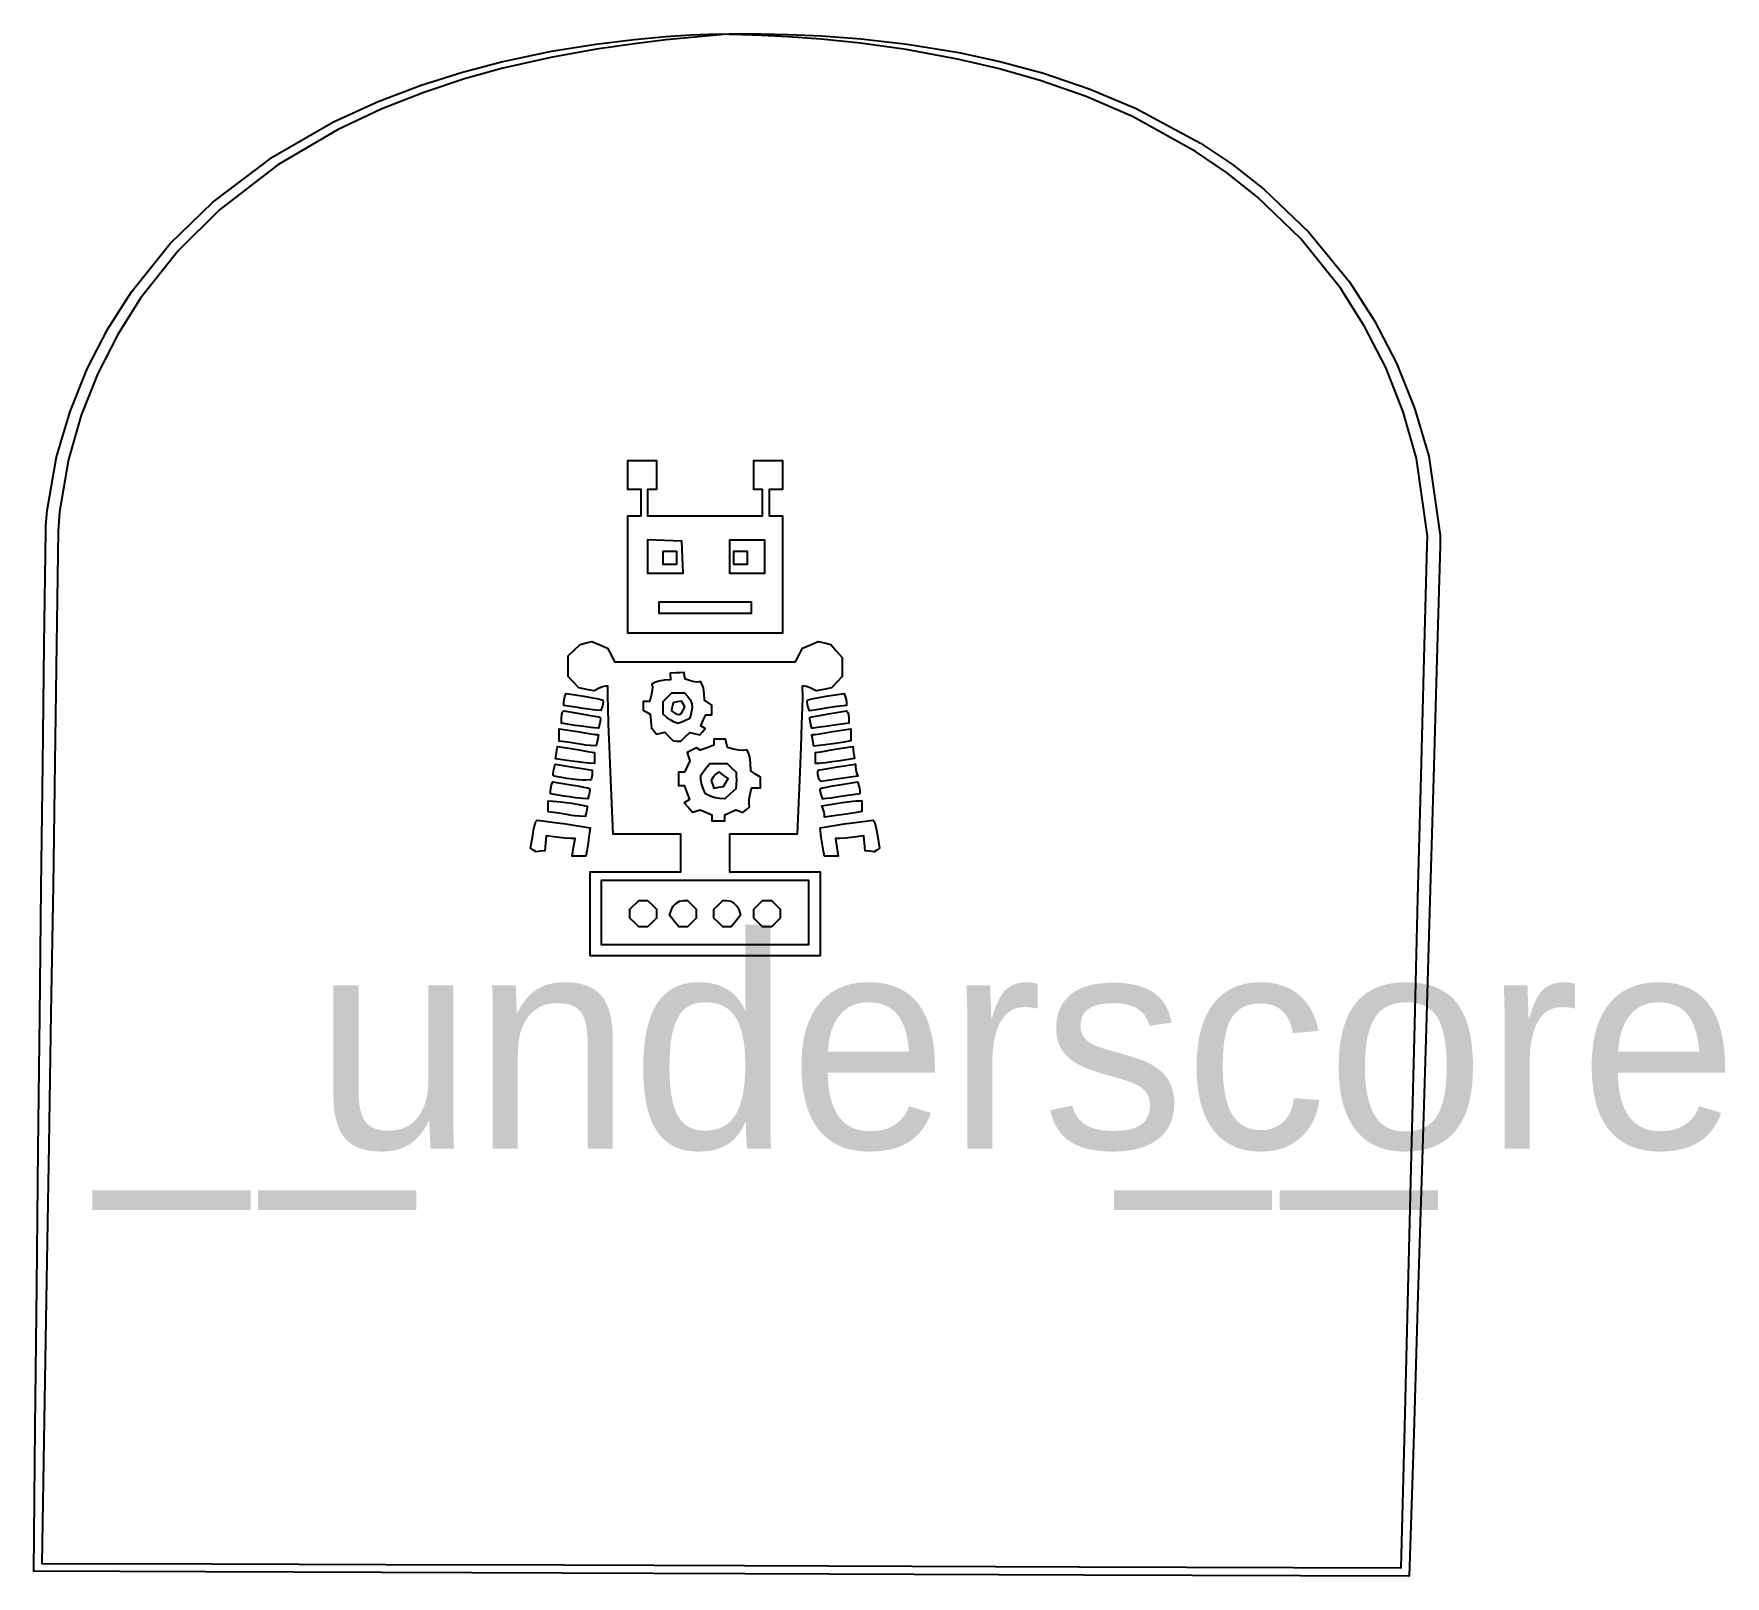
# Model space of a CAD drawing. Extents: x 0 to 11.3, y 0 to 10.3.
import ezdxf

# ---------------------------------------------------------------- set-up
doc = ezdxf.new("R2010")
doc.units = 0
doc.layers.get('0').update_dxf_attribs({"linetype": 'CONTINUOUS'})

msp = doc.modelspace()

# ---------------------------------------------------------------- linework, layer by layer
at = {"color": 0}
for points in [[(4.63004, 10.3451), (4.60525, 10.3409), (4.53153, 10.3339), (4.41004, 10.3231), (4.24246, 10.3065), (4.03028, 10.2818), (3.77544, 10.2451), (3.48019, 10.192), (3.14751, 10.1164), (2.88954, 10.0449), (2.61664, 9.95503), (2.33137, 9.84299), (2.03733, 9.70443), (1.63747, 9.46924), (1.24501, 9.16753), (0.968045, 8.89285), (0.715821, 8.57417), (0.562771, 8.33132), (0.42909, 8.06896), (0.317708, 7.78863), (0.232096, 7.49208), (0.172364, 7.14171), (0.165093, 7.04514), (0.164117, 7.01085), (0.153157, 6.25185), (0.141385, 5.45899), (0.128689, 4.634), (0.11518, 3.7786), (0.100911, 2.89438), (0.085883, 1.98307), (0.07015, 1.04633), (0.053765, 0.085829), (1.19482, 0.082411), (2.36274, 0.07883), (3.55496, 0.074978), (4.76899, 0.070964), (7.01335, 0.063205), (9.17464, 0.055284), (9.19764, 1.00157), (9.22038, 1.92572), (9.24278, 2.82607), (9.26481, 3.70117), (9.28651, 4.54937), (9.30778, 5.36914), (9.32861, 6.15896), (9.34901, 6.91715), (9.34939, 6.97706), (9.27692, 7.49832), (9.18718, 7.8119), (9.07004, 8.10829), (8.9286, 8.38525), (8.76606, 8.64106), (8.50006, 8.97151), (8.20703, 9.25424), (8.00217, 9.4165), (7.79275, 9.55925), (7.37011, 9.79226), (7.05914, 9.92643), (6.75765, 10.0322), (6.4694, 10.1148), (6.19726, 10.1781), (5.85308, 10.2431), (5.54704, 10.2856), (5.28174, 10.3123), (5.05925, 10.328), (4.88135, 10.3366), (4.74968, 10.3409), (4.66542, 10.3433), (4.63004, 10.3448), (4.63004, 10.3454), (4.66542, 10.3469), (4.74978, 10.3479), (4.88183, 10.3474), (5.06033, 10.3434), (5.28386, 10.3334), (5.55072, 10.3134), (5.85906, 10.2787), (6.20632, 10.2229), (6.48144, 10.1628), (6.77339, 10.0829), (7.07926, 9.97922), (7.39567, 9.84651), (7.82699, 9.61382), (8.04129, 9.47038), (8.25151, 9.30669), (8.55285, 9.02029), (8.82721, 8.68435), (8.99539, 8.42279), (9.14214, 8.13926), (9.26411, 7.8355), (9.35812, 7.51361), (9.43451, 6.98301), (9.43489, 6.91596), (9.41319, 6.15272), (9.39019, 5.35732), (9.36594, 4.53136), (9.34056, 3.67649), (9.31396, 2.79432), (9.28635, 1.88644), (9.25776, 0.954482), (9.22831, 0), (7.04215, 0.007161), (4.77067, 0.014974), (3.54194, 0.019477), (2.33539, 0.023926), (1.15381, 0.028483), (0, 0.032986), (0.010037, 1.0019), (0.020074, 1.94672), (0.030111, 2.86572), (0.040148, 3.75717), (0.050184, 4.61931), (0.060167, 5.45042), (0.07015, 6.24886), (0.080132, 7.01275), (0.08138, 7.0485), (0.089518, 7.15028), (0.153103, 7.51096), (0.242731, 7.81461), (0.358669, 8.10118), (0.497342, 8.36888), (0.655599, 8.61632), (0.915799, 8.94015), (1.20057, 9.21821), (1.6026, 9.52186), (2.01069, 9.75672), (2.30985, 9.89393), (2.59944, 10.0039), (2.87592, 10.0913), (3.13683, 10.1598), (3.47271, 10.2308), (3.7704, 10.2788), (4.02692, 10.3103), (4.24035, 10.3295), (4.40881, 10.3405), (4.53082, 10.3456), (4.60493, 10.3468), (4.63004, 10.3451)], [(3.98475, 6.72086), (3.98475, 7.11382), (4.07374, 7.11382), (4.07374, 7.29178), (3.98475, 7.29178), (3.98475, 7.4846), (4.17746, 7.4846), (4.17746, 7.29178), (4.11817, 7.29178), (4.11817, 7.11382), (4.88906, 7.11382), (4.88906, 7.29178), (4.82975, 7.29178), (4.82975, 7.4846), (5.02246, 7.4846), (5.02246, 7.29178), (4.93354, 7.29178), (4.93354, 7.11382), (5.02246, 7.11382), (5.02246, 6.32785), (3.98475, 6.32785), (3.98475, 6.72086)], [(4.35232, 6.83578), (4.34799, 6.94331), (4.11817, 6.95199), (4.11817, 6.72831), (4.35667, 6.72831), (4.35232, 6.83578)], [(4.90386, 6.83951), (4.90386, 6.95074), (4.66667, 6.95074), (4.66667, 6.72831), (4.90386, 6.72831), (4.90386, 6.83951)], [(4.22194, 6.83208), (4.22194, 6.87657), (4.31087, 6.87657), (4.31087, 6.7876), (4.22194, 6.7876), (4.22194, 6.83208)], [(4.69635, 6.83208), (4.69635, 6.87657), (4.78526, 6.87657), (4.78526, 6.7876), (4.69635, 6.7876), (4.69635, 6.83208)], [(4.81494, 6.49843), (4.81494, 6.53549), (4.19228, 6.53549), (4.19228, 6.46132), (4.81494, 6.46132), (4.81494, 6.49843)], [(3.73275, 4.4445), (3.73275, 4.72629), (4.34056, 4.72629), (4.34056, 4.9784), (3.88624, 4.9784), (3.8686, 5.39729), (3.86171, 5.56614), (3.85618, 5.7161), (3.85243, 5.83083), (3.85113, 5.8941), (3.85135, 5.97194), (3.83556, 5.97194), (3.81549, 5.96724), (3.7895, 5.95578), (3.75928, 5.93961), (3.70731, 5.94933), (3.65539, 5.9591), (3.61996, 5.99735), (3.58447, 6.03558), (3.58447, 6.17404), (3.62528, 6.21283), (3.66601, 6.25163), (3.70469, 6.26118), (3.74333, 6.27072), (3.79633, 6.24854), (3.84939, 6.2264), (3.87299, 6.18078), (3.8966, 6.1351), (5.11068, 6.1351), (5.13428, 6.18078), (5.15788, 6.2264), (5.21029, 6.24832), (5.26275, 6.27024), (5.30528, 6.2609), (5.34782, 6.25151), (5.38525, 6.20703), (5.42275, 6.16249), (5.42275, 6.03558), (5.38732, 5.99735), (5.35183, 5.9591), (5.29992, 5.94933), (5.24799, 5.93961), (5.21772, 5.95578), (5.19174, 5.96724), (5.17171, 5.97194), (5.15593, 5.97194), (5.15608, 5.8941), (5.15474, 5.83083), (5.15104, 5.7161), (5.14546, 5.56614), (5.13867, 5.39729), (5.12099, 4.9784), (4.66667, 4.9784), (4.66667, 4.72629), (5.27453, 4.72629), (5.27453, 4.16276), (3.73275, 4.16276), (3.73275, 4.4445)], [(4.37044, 5.63113), (4.40028, 5.66097), (4.46875, 5.64382), (4.48693, 5.66569), (4.50504, 5.68756), (4.4751, 5.70611), (4.49175, 5.74262), (4.50836, 5.77919), (4.54807, 5.77919), (4.54807, 5.84267), (4.50043, 5.8775), (4.49804, 5.921), (4.49283, 5.95736), (4.48367, 5.9835), (4.47174, 6.00239), (4.45432, 5.99914), (4.43261, 6), (4.40494, 6.00667), (4.37294, 6.01758), (4.36464, 6.03928), (4.36426, 6.06228), (4.33154, 6.06093), (4.30675, 6.06093), (4.26947, 6.05826), (4.27192, 6.01324), (4.2284, 6.01085), (4.19211, 6.00569), (4.16596, 5.99653), (4.14703, 5.98454), (4.14985, 5.96712), (4.14844, 5.94287), (4.14122, 5.90896), (4.12978, 5.86817), (4.08854, 5.86817), (4.08854, 5.81033), (4.11231, 5.79699), (4.13612, 5.78369), (4.13975, 5.73747), (4.14339, 5.69119), (4.17854, 5.64876), (4.20632, 5.65603), (4.23406, 5.66331), (4.26133, 5.63351), (4.28868, 5.60368), (4.31461, 5.60249), (4.34056, 5.60124), (4.37044, 5.63113)], [(3.64751, 5.82781), (3.55485, 5.84261), (3.55485, 5.8616), (3.55724, 5.88124), (3.56299, 5.90186), (3.57118, 5.92312), (3.69054, 5.90403), (3.73742, 5.89606), (3.77696, 5.8884), (3.8049, 5.882), (3.81717, 5.87765), (3.81939, 5.8635), (3.81461, 5.83963), (3.80485, 5.80886), (3.77251, 5.81093), (3.75261, 5.81293), (3.72244, 5.81679), (3.68604, 5.82194), (3.64751, 5.82781)], [(4.29606, 5.73036), (4.27274, 5.74283), (4.24789, 5.76118), (4.22194, 5.78381), (4.22194, 5.86817), (4.25157, 5.89785), (4.28125, 5.92746), (4.36561, 5.92746), (4.38878, 5.90153), (4.40631, 5.87761), (4.41547, 5.85314), (4.41678, 5.82574), (4.41069, 5.79286), (4.40056, 5.75461), (4.36247, 5.73725), (4.33464, 5.72532), (4.32135, 5.72103), (4.31267, 5.72428), (4.29606, 5.73036)], [(5.19314, 5.83794), (5.18799, 5.86301), (5.19011, 5.87765), (5.20231, 5.882), (5.23025, 5.8884), (5.26975, 5.89606), (5.31668, 5.90403), (5.43608, 5.92312), (5.44422, 5.90186), (5.44997, 5.88124), (5.45242, 5.86154), (5.45242, 5.84256), (5.38938, 5.83388), (5.32682, 5.82487), (5.26492, 5.81538), (5.2034, 5.80556), (5.19314, 5.83794)], [(3.63265, 5.70822), (3.54004, 5.72244), (3.54004, 5.75575), (3.54226, 5.78157), (3.54779, 5.79682), (3.55556, 5.80464), (3.67535, 5.78543), (3.72222, 5.77761), (3.76144, 5.77035), (3.78885, 5.76454), (3.8004, 5.76096), (3.8016, 5.74761), (3.79715, 5.72293), (3.78857, 5.69021), (3.75694, 5.69211), (3.73736, 5.69401), (3.70742, 5.69764), (3.67111, 5.70258), (3.63265, 5.70822)], [(4.35385, 5.80593), (4.36811, 5.83268), (4.35628, 5.85189), (4.3444, 5.8711), (4.31668, 5.86572), (4.28901, 5.8604), (4.28369, 5.83268), (4.27832, 5.80496), (4.29833, 5.79232), (4.31711, 5.78244), (4.33111, 5.78097), (4.34256, 5.78868), (4.35385, 5.80593)], [(5.21013, 5.72293), (5.20562, 5.74761), (5.20687, 5.76096), (5.21837, 5.76454), (5.24576, 5.77035), (5.285, 5.77761), (5.33192, 5.78543), (5.45167, 5.80464), (5.45947, 5.79682), (5.4649, 5.78174), (5.46724, 5.75629), (5.46724, 5.72347), (5.35542, 5.70682), (5.31099, 5.70042), (5.27279, 5.6951), (5.24479, 5.69157), (5.23118, 5.69021), (5.21864, 5.69021), (5.21013, 5.72293)], [(3.68083, 5.579), (3.64968, 5.58539), (3.5956, 5.59353), (3.52517, 5.60303), (3.52517, 5.68608), (3.64751, 5.66618), (3.69569, 5.65847), (3.73654, 5.65207), (3.76568, 5.64774), (3.77886, 5.646), (3.78792, 5.64572), (3.78082, 5.60861), (3.77376, 5.57156), (3.73469, 5.57275), (3.70281, 5.57508), (3.68083, 5.579)], [(5.22672, 5.60699), (5.21929, 5.64572), (5.22835, 5.646), (5.24149, 5.64774), (5.27067, 5.65207), (5.31153, 5.65847), (5.35975, 5.66618), (5.48204, 5.68608), (5.48204, 5.60454), (5.43386, 5.59597), (5.37756, 5.58713), (5.30989, 5.57785), (5.2341, 5.56831), (5.22672, 5.60699)], [(3.59093, 5.4706), (3.50097, 5.48449), (3.507, 5.52576), (3.51307, 5.567), (3.58957, 5.55425), (3.65771, 5.54297), (3.71419, 5.53364), (3.76237, 5.52572), (3.76237, 5.4529), (3.72163, 5.45481), (3.69868, 5.45665), (3.66639, 5.46024), (3.62901, 5.46506), (3.59093, 5.4706)], [(4.63704, 5.08724), (4.63704, 5.1071), (4.71083, 5.14074), (4.7334, 5.13206), (4.75603, 5.12337), (4.7786, 5.14214), (4.80122, 5.16086), (4.79829, 5.18457), (4.79958, 5.21332), (4.80675, 5.24903), (4.81814, 5.28982), (4.87424, 5.28982), (4.87424, 5.36035), (4.84229, 5.38157), (4.81039, 5.40278), (4.80849, 5.45378), (4.80365, 5.49556), (4.79465, 5.52408), (4.78267, 5.54335), (4.75803, 5.54025), (4.729, 5.54135), (4.69401, 5.54824), (4.65468, 5.55925), (4.64725, 5.58767), (4.63981, 5.61604), (4.56293, 5.61604), (4.56293, 5.57449), (4.51676, 5.55838), (4.47054, 5.54226), (4.44493, 5.55811), (4.41428, 5.54167), (4.38357, 5.52528), (4.39219, 5.49821), (4.40076, 5.47119), (4.38308, 5.4324), (4.36544, 5.39361), (4.32574, 5.39361), (4.32574, 5.30464), (4.36372, 5.30464), (4.38162, 5.25722), (4.39947, 5.20979), (4.38172, 5.19878), (4.36399, 5.18782), (4.39182, 5.15701), (4.41965, 5.12625), (4.47054, 5.14242), (4.50933, 5.12478), (4.54807, 5.1071), (4.54807, 5.06739), (4.63704, 5.06739), (4.63704, 5.08724)], [(5.24485, 5.48931), (5.24485, 5.52572), (5.29303, 5.53364), (5.3495, 5.54297), (5.41769, 5.55425), (5.49414, 5.567), (5.50017, 5.52621), (5.50613, 5.48535), (5.39714, 5.46913), (5.35308, 5.46289), (5.31375, 5.45768), (5.28347, 5.45421), (5.2665, 5.4529), (5.24485, 5.4529), (5.24485, 5.48931)], [(3.5771, 5.35183), (3.54221, 5.35786), (3.51297, 5.36344), (3.49246, 5.36794), (3.48372, 5.37082), (3.48324, 5.38476), (3.48844, 5.41189), (3.49767, 5.44846), (3.61892, 5.42876), (3.66635, 5.42111), (3.70589, 5.41476), (3.73346, 5.41043), (3.7449, 5.40875), (3.74685, 5.39876), (3.7449, 5.37506), (3.74013, 5.34169), (3.70307, 5.33946), (3.68164, 5.33979), (3.65076, 5.34224), (3.61453, 5.34636), (3.5771, 5.35183)], [(4.53868, 5.23301), (4.507, 5.24832), (4.4905, 5.28461), (4.47879, 5.31814), (4.47396, 5.34782), (4.47396, 5.37478), (4.50472, 5.41385), (4.53543, 5.4529), (4.65186, 5.4529), (4.68153, 5.42329), (4.71115, 5.39361), (4.71289, 5.36768), (4.71332, 5.34065), (4.71208, 5.31207), (4.70953, 5.28239), (4.67247, 5.24903), (4.63536, 5.21565), (4.60286, 5.21669), (4.57058, 5.2219), (4.53868, 5.23301)], [(5.27078, 5.34289), (5.26411, 5.35736), (5.25993, 5.37939), (5.25933, 5.39963), (5.2634, 5.40875), (5.27447, 5.41043), (5.30186, 5.41482), (5.34158, 5.42122), (5.38938, 5.42893), (5.51167, 5.44883), (5.51167, 5.42985), (5.51406, 5.41021), (5.51986, 5.38954), (5.52806, 5.36822), (5.46431, 5.35943), (5.40181, 5.35047), (5.34119, 5.34119), (5.2819, 5.33176), (5.27078, 5.34289)], [(4.64296, 5.32406), (4.65929, 5.35086), (4.63021, 5.37244), (4.60118, 5.39399), (4.58681, 5.38921), (4.57238, 5.37912), (4.55789, 5.36139), (4.54335, 5.33832), (4.55306, 5.31304), (4.56278, 5.28771), (4.59467, 5.29249), (4.62657, 5.29719), (4.64296, 5.32406)], [(3.55854, 5.23367), (3.46588, 5.24789), (3.46588, 5.26764), (3.46821, 5.28771), (3.4739, 5.30821), (3.48188, 5.32904), (3.60183, 5.30994), (3.64893, 5.30203), (3.68858, 5.29449), (3.71647, 5.28819), (3.72863, 5.28401), (3.73058, 5.27018), (3.72569, 5.24642), (3.71593, 5.21565), (3.68354, 5.21756), (3.66363, 5.21946), (3.63346, 5.22308), (3.59706, 5.22803), (3.55854, 5.23367)], [(5.28157, 5.24642), (5.27664, 5.27018), (5.2786, 5.28401), (5.29069, 5.28819), (5.31863, 5.29449), (5.35824, 5.30203), (5.40539, 5.30994), (5.52539, 5.32904), (5.53336, 5.30821), (5.53896, 5.28787), (5.54135, 5.26818), (5.54135, 5.24892), (5.42953, 5.23232), (5.38504, 5.22586), (5.34668, 5.2206), (5.31847, 5.21701), (5.30453, 5.21565), (5.29135, 5.21565), (5.28157, 5.24642)], [(3.60672, 5.10444), (3.57557, 5.11083), (3.52149, 5.11903), (3.45107, 5.12847), (3.45107, 5.20085), (3.48443, 5.20068), (3.53396, 5.19607), (3.6096, 5.1856), (3.67979, 5.17393), (3.71326, 5.16596), (3.71317, 5.15386), (3.70817, 5.12972), (3.69965, 5.097), (3.66058, 5.09819), (3.62864, 5.10053), (3.60672, 5.10444)], [(5.30414, 5.10872), (5.30165, 5.12608), (5.29579, 5.14606), (5.28743, 5.16781), (5.38226, 5.18431), (5.42215, 5.19075), (5.46083, 5.19601), (5.49376, 5.19954), (5.5166, 5.20085), (5.55615, 5.20085), (5.55615, 5.12999), (5.50797, 5.12142), (5.45107, 5.11253), (5.382, 5.10303), (5.30414, 5.09321), (5.30414, 5.10872)], [(3.62153, 4.88943), (3.63157, 4.94874), (3.60271, 4.94874), (3.56239, 4.9515), (3.50612, 4.95801), (3.43842, 4.96729), (3.4336, 4.91721), (3.42882, 4.86719), (3.39919, 4.86339), (3.36951, 4.8596), (3.35129, 4.87147), (3.33306, 4.8834), (3.34711, 4.97), (3.35314, 5.00424), (3.35926, 5.03336), (3.36469, 5.05436), (3.36876, 5.06413), (3.37631, 5.07167), (3.51378, 5.05393), (3.57031, 5.0465), (3.62278, 5.03917), (3.66525, 5.03288), (3.69194, 5.02838), (3.73269, 5.02051), (3.72439, 4.95865), (3.71647, 4.90522), (3.70931, 4.86344), (3.70253, 4.83008), (3.61154, 4.83008), (3.62153, 4.88943)], [(5.29796, 4.86344), (5.29069, 4.90522), (5.28288, 4.95865), (5.27453, 5.02051), (5.31526, 5.02838), (5.3419, 5.03288), (5.38439, 5.03917), (5.43685, 5.0465), (5.49349, 5.05393), (5.63092, 5.07167), (5.63846, 5.06413), (5.64247, 5.05436), (5.64789, 5.03336), (5.65403, 5.00424), (5.6601, 4.97), (5.67421, 4.8834), (5.65593, 4.87147), (5.63769, 4.8596), (5.60807, 4.86339), (5.5784, 4.86719), (5.57362, 4.91721), (5.56885, 4.96729), (5.50114, 4.95801), (5.44515, 4.9515), (5.40565, 4.94874), (5.37793, 4.94874), (5.38743, 4.88943), (5.39686, 4.83008), (5.30469, 4.83008), (5.29796, 4.86344)], [(5.20036, 4.45193), (5.20036, 4.66694), (3.80686, 4.66694), (3.80686, 4.23693), (5.20036, 4.23693), (5.20036, 4.45193)], [(4.02924, 4.38519), (3.99957, 4.41488), (3.99957, 4.47418), (4.05886, 4.53347), (4.11817, 4.53347), (4.14785, 4.50385), (4.17746, 4.47418), (4.17746, 4.41488), (4.14785, 4.38519), (4.11817, 4.35553), (4.05886, 4.35553), (4.02924, 4.38519)], [(4.29688, 4.39497), (4.2659, 4.43435), (4.27507, 4.46539), (4.28782, 4.49224), (4.30757, 4.51383), (4.33182, 4.52826), (4.35818, 4.53347), (4.38504, 4.53347), (4.44433, 4.47418), (4.44433, 4.41488), (4.41465, 4.38519), (4.38504, 4.35553), (4.32785, 4.35553), (4.29688, 4.39497)], [(4.59256, 4.38519), (4.56293, 4.41488), (4.56293, 4.47418), (4.59256, 4.50385), (4.62224, 4.53347), (4.64903, 4.53347), (4.6754, 4.52826), (4.69965, 4.51383), (4.71935, 4.49224), (4.73215, 4.46539), (4.74132, 4.43435), (4.71035, 4.39497), (4.67936, 4.35553), (4.62224, 4.35553), (4.59256, 4.38519)], [(4.85943, 4.38519), (4.82975, 4.41488), (4.82975, 4.47418), (4.88906, 4.53347), (4.94835, 4.53347), (4.97803, 4.50385), (5.00765, 4.47418), (5.00765, 4.41488), (4.97803, 4.38519), (4.94835, 4.35553), (4.88906, 4.35553), (4.85943, 4.38519)]]:
    msp.add_lwpolyline(points, close=True, dxfattribs=at)

# ---------------------------------------------------------------- texts
for s, p in [('underscore', (1.88583, 2.86889)), ('__', (0.421539, 2.86889)), ('__', (7.27576, 2.86889))]:
    msp.add_text(s, height=1.42694, dxfattribs=at).set_placement(p)

doc.saveas('drawing.dxf')
